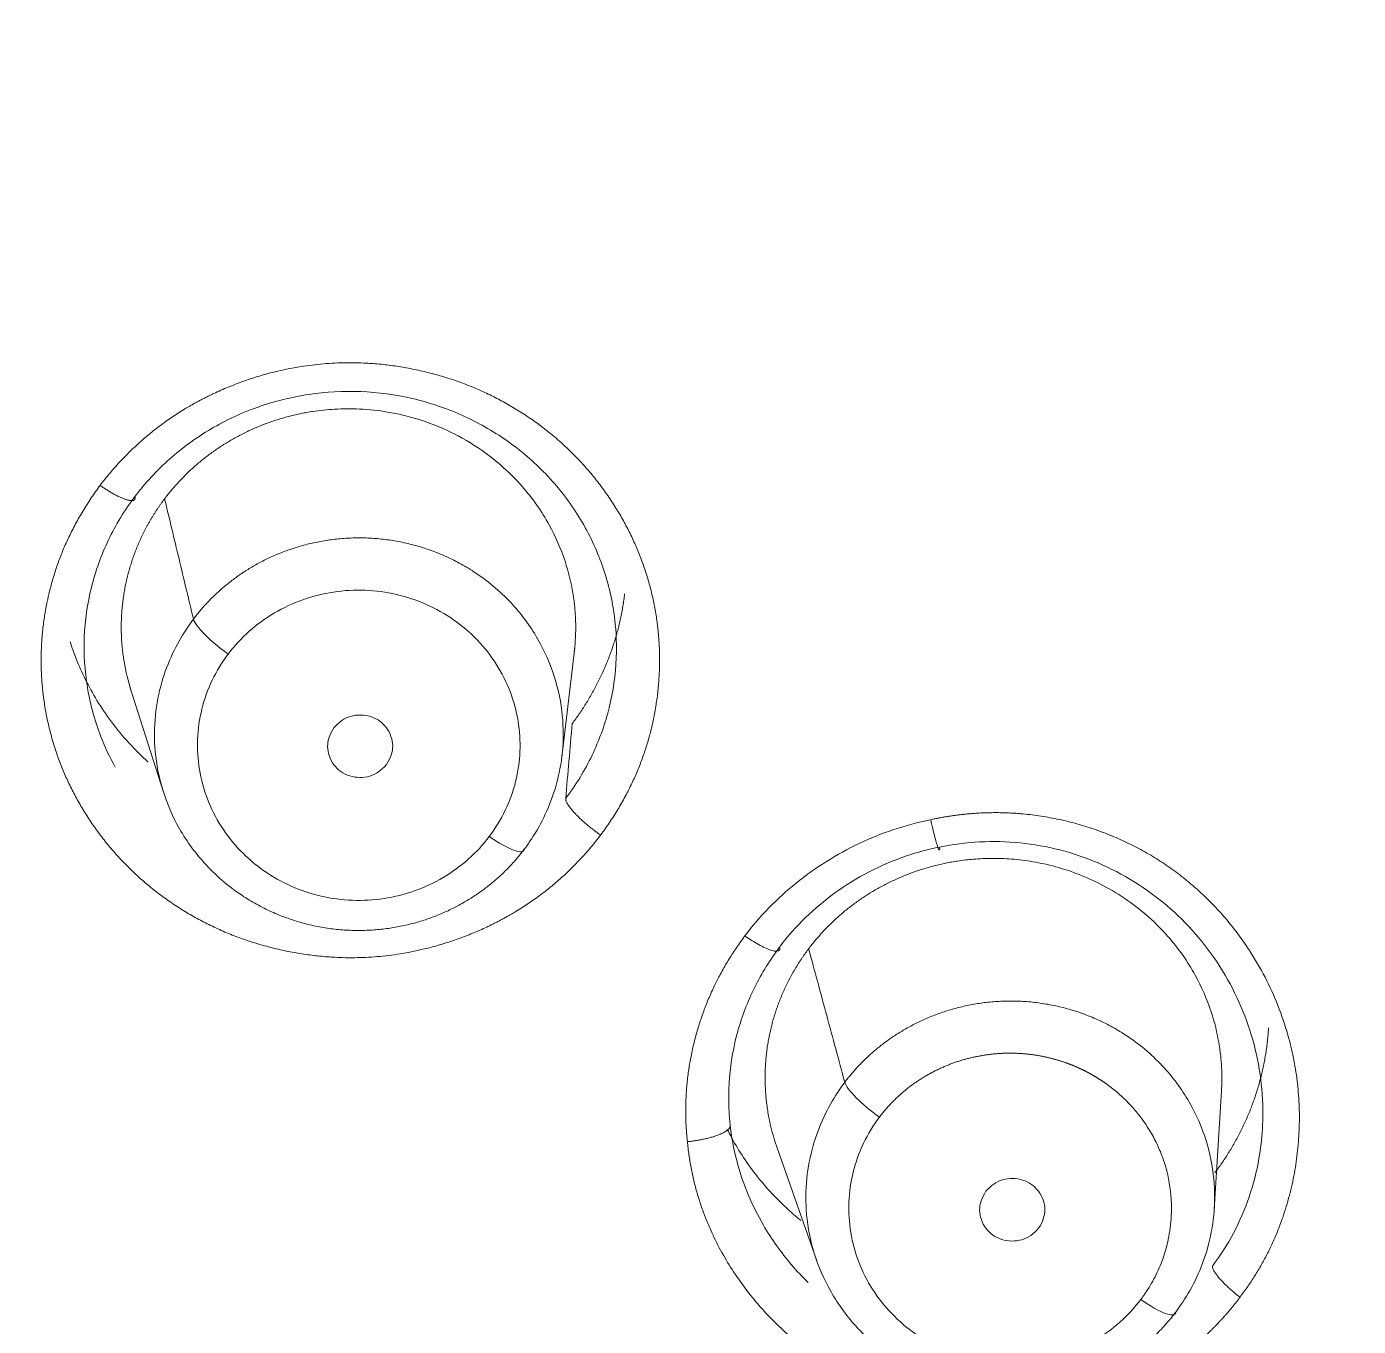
# Model space of a CAD drawing. Extents: x 6534 to 7663, y 0 to 827.
# Drawn here: x 7136.63 to 7145.88, y 504.72 to 513.74 of the extents above; entities that cross this region are included whole.
import ezdxf

# ---------------------------------------------------------------- set-up
doc = ezdxf.new("R2010")
doc.units = 0
doc.header["$LTSCALE"] = 30
doc.header["$MEASUREMENT"] = 0
doc.layers.add('1', color=7, linetype='CONTINUOUS')

msp = doc.modelspace()

# ---------------------------------------------------------------- linework, layer by layer
at = {"layer": '1', "color": 7, "linetype": 'Continuous', "lineweight": 18}
for p, q in [((7140.3511, 508.6697), (7140.4412, 509.4312)), ((7137.3499, 509.158), (7137.5837, 508.4251)), ((7144.8838, 505.5247), (7144.9338, 506.3506)), ((7141.8467, 505.9556), (7142.1216, 505.1718))]:
    msp.add_line(p, q, dxfattribs=at)
for centre, major_axis, ratio, start_param, end_param in [((7103.3945, 533.3075), (-60.5, 0), 0.961466, 2.420581, 4.712389), ((7103.3945, 533.4449), (60, 0), 0.961466, 4.72417, 7.853982), ((7103.3945, 533.4449), (-59.925, 0), 0.961466, 1.570796, 4.712389), ((7138.0334, 509.468), (0.2392, -0.181), 0.222356, 3.405773, 4.878669), ((7139.8472, 508.2009), (-0.2392, 0.181), 0.222306, 1.737798, 3.28046), ((7142.5582, 506.2522), (0.2391, -0.1812), 0.22224, 3.421365, 4.87863), ((7144.373, 504.9845), (-0.2391, 0.1812), 0.22219, 1.738152, 3.300036)]:
    msp.add_ellipse(centre, major_axis=major_axis, ratio=ratio, start_param=start_param, end_param=end_param, dxfattribs=at)
at = {"layer": '1', "color": 7, "linetype": 'Continuous', "lineweight": 13}
for centre, major_axis, start_param, end_param in [((7103.3945, 533.3075), (-59.425, 0), 1.570796, 4.70194), ((7103.3945, 533.3075), (-57.948, 0), 1.579187, 4.712389), ((7103.3945, 533.3519), (57.4031, 0), 4.721079, 7.853982)]:
    msp.add_ellipse(centre, major_axis=major_axis, ratio=0.961466, start_param=start_param, end_param=end_param, dxfattribs=at)
for points, degree, knots in [([(7137.1432, 510.5573), (7137.3994, 510.8921), (7137.7529, 511.0999), (7137.9331, 511.2059), (7138.3347, 511.3504), (7138.9609, 511.448), (7139.3829, 511.3501), (7139.8073, 511.2518), (7140.1536, 511.0072), (7140.4971, 510.7646), (7140.72, 510.4109), (7140.9407, 510.0607), (7141.0055, 509.6563), (7141.0374, 509.4573), (7141.019, 509.0513), (7140.9699, 508.8549), (7140.8736, 508.4702), (7140.6208, 508.1279)], 2, [0, 0, 0, 0.125, 0.125, 0.1875, 0.25, 0.375, 0.375, 0.5, 0.5, 0.625, 0.625, 0.75, 0.75, 0.8125, 0.875, 0.875, 1, 1, 1]), ([(7140.6208, 508.1279), (7140.3646, 507.7932), (7140.0111, 507.5853), (7139.8309, 507.4793), (7139.4292, 507.3348), (7138.8029, 507.2372), (7138.3808, 507.3351), (7137.9563, 507.4335), (7137.61, 507.6782), (7137.2666, 507.9209), (7137.0437, 508.2746), (7136.8231, 508.6248), (7136.7584, 509.0292), (7136.7265, 509.2282), (7136.7449, 509.6342), (7136.7941, 509.8305), (7136.8904, 510.2151), (7137.1432, 510.5573)], 2, [0, 0, 0, 0.125, 0.125, 0.1875, 0.25, 0.375, 0.375, 0.5, 0.5, 0.625, 0.625, 0.75, 0.75, 0.8125, 0.875, 0.875, 1, 1, 1]), ([(7138.0333, 509.3856), (7138.0764, 509.4426), (7138.1254, 509.4956), (7138.2332, 509.5913), (7138.292, 509.634), (7138.4171, 509.7077), (7138.4834, 509.7386), (7138.6211, 509.7874), (7138.6924, 509.8052), (7138.8373, 509.8273), (7138.9109, 509.8314), (7139.0575, 509.8259), (7139.1305, 509.8161), (7139.2731, 509.7832), (7139.3428, 509.76), (7139.476, 509.7009), (7139.5396, 509.6651), (7139.6583, 509.5822), (7139.7134, 509.5351), (7139.813, 509.4315), (7139.8575, 509.375), (7139.9341, 509.2548), (7139.9663, 509.191), (7140.0171, 509.0587), (7140.0357, 508.9901), (7140.0587, 508.8508), (7140.0631, 508.7801), (7140.0574, 508.6391), (7140.0473, 508.5689), (7140.0131, 508.4317), (7139.989, 508.3648), (7139.9276, 508.2366), (7139.8904, 508.1755), (7139.8473, 508.1184)], 3, [0, 0, 0, 0, 0.0625, 0.0625, 0.125, 0.125, 0.1875, 0.1875, 0.25, 0.25, 0.3125, 0.3125, 0.375, 0.375, 0.4375, 0.4375, 0.5, 0.5, 0.5625, 0.5625, 0.625, 0.625, 0.6875, 0.6875, 0.75, 0.75, 0.8125, 0.8125, 0.875, 0.875, 0.9375, 0.9375, 1, 1, 1, 1]), ([(7139.8473, 508.1184), (7139.8042, 508.0614), (7139.7552, 508.0084), (7139.6474, 507.9127), (7139.5886, 507.87), (7139.4635, 507.7963), (7139.3972, 507.7654), (7139.2595, 507.7166), (7139.1882, 507.6988), (7139.0433, 507.6767), (7138.9697, 507.6726), (7138.8231, 507.6782), (7138.7501, 507.6879), (7138.6075, 507.7208), (7138.5378, 507.744), (7138.4046, 507.8031), (7138.341, 507.8389), (7138.2223, 507.9219), (7138.1672, 507.9689), (7138.0676, 508.0725), (7138.0231, 508.129), (7137.9465, 508.2493), (7137.9143, 508.313), (7137.8635, 508.4453), (7137.8448, 508.5139), (7137.8219, 508.6532), (7137.8175, 508.724), (7137.8232, 508.8649), (7137.8333, 508.9351), (7137.8675, 509.0723), (7137.8916, 509.1392), (7137.9529, 509.2674), (7137.9902, 509.3285), (7138.0333, 509.3856)], 3, [0, 0, 0, 0, 0.0625, 0.0625, 0.125, 0.125, 0.1875, 0.1875, 0.25, 0.25, 0.3125, 0.3125, 0.375, 0.375, 0.4375, 0.4375, 0.5, 0.5, 0.5625, 0.5625, 0.625, 0.625, 0.6875, 0.6875, 0.75, 0.75, 0.8125, 0.8125, 0.875, 0.875, 0.9375, 0.9375, 1, 1, 1, 1]), ([(7140.6752, 508.9939), (7140.6474, 508.8872), (7140.6092, 508.783), (7140.5107, 508.5774), (7140.4492, 508.4765), (7140.378, 508.3823)], 3, [0, 0, 0, 0, 0.485927, 0.485927, 1, 1, 1, 1]), ([(7142.9132, 508.2351), (7142.9213, 508.2368), (7142.9374, 508.2402), (7142.9616, 508.245), (7142.9858, 508.2495), (7143.01, 508.2538), (7143.0342, 508.2577), (7143.0584, 508.2614), (7143.0826, 508.2648), (7143.1067, 508.268), (7143.1309, 508.2708), (7143.155, 508.2734), (7143.1791, 508.2757), (7143.2033, 508.2777), (7143.2274, 508.2795), (7143.2515, 508.2809), (7143.2756, 508.2821), (7143.2997, 508.283), (7143.3238, 508.2836), (7143.3478, 508.284), (7143.3719, 508.284), (7143.396, 508.2838), (7143.42, 508.2833), (7143.4441, 508.2825), (7143.4681, 508.2814), (7143.4921, 508.28), (7143.5162, 508.2784), (7143.5742, 508.2737), (7143.6661, 508.2631), (7143.7909, 508.241), (7143.9147, 508.2114), (7144.0372, 508.1743), (7144.1577, 508.1299), (7144.2751, 508.0786), (7144.3885, 508.0204), (7144.4981, 507.9553), (7144.6038, 507.8832), (7144.755, 507.7655), (7144.9402, 507.5868), (7145.1135, 507.3589), (7145.2402, 507.142), (7145.3296, 506.9454), (7145.393, 506.7576), (7145.4355, 506.5823), (7145.4616, 506.4222), (7145.4752, 506.2608), (7145.4762, 506.0991), (7145.4651, 505.9384), (7145.4423, 505.7799), (7145.4077, 505.6242), (7145.3725, 505.5083), (7145.3445, 505.4301), (7145.3283, 505.3881), (7145.3113, 505.3465), (7145.2933, 505.3054), (7145.2744, 505.2647), (7145.2546, 505.2244), (7145.2338, 505.1845), (7145.2121, 505.1451), (7145.1896, 505.1061), (7145.166, 505.0676), (7145.1416, 505.0295), (7145.1162, 504.9918), (7145.09, 504.9546), (7145.0718, 504.9302), (7145.0627, 504.918)], 3, [0, 0, 0, 0, 0.004808, 0.009602, 0.014384, 0.019154, 0.023912, 0.02866, 0.033398, 0.038126, 0.042845, 0.047557, 0.05226, 0.056957, 0.061648, 0.066333, 0.071014, 0.07569, 0.080363, 0.085032, 0.0897, 0.094366, 0.099031, 0.103696, 0.108362, 0.113029, 0.117698, 0.122369, 0.146918, 0.171464, 0.196094, 0.220898, 0.245964, 0.270767, 0.295482, 0.320205, 0.345031, 0.370057, 0.431928, 0.494712, 0.536844, 0.578841, 0.621121, 0.653054, 0.684794, 0.716518, 0.748402, 0.780162, 0.811677, 0.843107, 0.874609, 0.883533, 0.892446, 0.901353, 0.910257, 0.919161, 0.928071, 0.93699, 0.945922, 0.954871, 0.96384, 0.972834, 0.981856, 0.99091, 1, 1, 1, 1]), ([(7142.9132, 508.2351), (7142.9152, 508.2263), (7142.9229, 508.1921), (7142.9359, 508.1383), (7142.9475, 508.0946), (7142.9552, 508.0682), (7142.96, 508.0528), (7142.9643, 508.0404), (7142.9696, 508.0275), (7142.9748, 508.0205), (7142.9766, 508.0296), (7142.9762, 508.0416), (7142.976, 508.0452)], 3, [0, 0, 0, 0, 0.050555, 0.200047, 0.34954, 0.424286, 0.499032, 0.573778, 0.648524, 0.798017, 0.947509, 1, 1, 1, 1]), ([(7141.6232, 507.4277), (7141.6382, 507.4172), (7141.654, 507.4067), (7141.6859, 507.3865), (7141.7021, 507.3768), (7141.7339, 507.3592), (7141.7494, 507.3513), (7141.7786, 507.338), (7141.7922, 507.3326), (7141.8163, 507.325), (7141.8268, 507.3227), (7141.8441, 507.3212), (7141.851, 507.322), (7141.8608, 507.3264), (7141.8638, 507.33), (7141.8664, 507.3391), (7141.866, 507.3448), (7141.8643, 507.3511)], 3, [0, 0, 0, 0, 0.125, 0.125, 0.25, 0.25, 0.375, 0.375, 0.5, 0.5, 0.625, 0.625, 0.75, 0.75, 0.875, 0.875, 1, 1, 1, 1]), ([(7142.5581, 506.1698), (7142.5615, 506.1742), (7142.5682, 506.183), (7142.5784, 506.1959), (7142.5889, 506.2086), (7142.5995, 506.2212), (7142.6102, 506.2335), (7142.6211, 506.2456), (7142.6321, 506.2575), (7142.6432, 506.2692), (7142.6544, 506.2806), (7142.6658, 506.2919), (7142.6773, 506.3029), (7142.6889, 506.3138), (7142.7006, 506.3244), (7142.7124, 506.3348), (7142.7243, 506.345), (7142.7363, 506.355), (7142.7484, 506.3648), (7142.7605, 506.3743), (7142.7728, 506.3837), (7142.7851, 506.3928), (7142.7975, 506.4018), (7142.8099, 506.4105), (7142.8224, 506.419), (7142.835, 506.4273), (7142.8476, 506.4355), (7142.8603, 506.4434), (7142.873, 506.4511), (7142.8858, 506.4586), (7142.8986, 506.4659), (7142.9114, 506.473), (7142.9242, 506.4799), (7142.9371, 506.4866), (7142.95, 506.4931), (7142.963, 506.4994), (7142.9759, 506.5055), (7142.9888, 506.5115), (7143.0018, 506.5172), (7143.0148, 506.5227), (7143.0277, 506.5281), (7143.0407, 506.5333), (7143.0536, 506.5383), (7143.0666, 506.5431), (7143.0795, 506.5477), (7143.0924, 506.5522), (7143.1054, 506.5565), (7143.1182, 506.5606), (7143.1311, 506.5645), (7143.144, 506.5683), (7143.1568, 506.5719), (7143.1696, 506.5753), (7143.1823, 506.5786), (7143.195, 506.5817), (7143.2077, 506.5846), (7143.2204, 506.5874), (7143.233, 506.59), (7143.2455, 506.5925), (7143.258, 506.5948), (7143.2705, 506.597), (7143.2829, 506.599), (7143.2952, 506.6009), (7143.3075, 506.6027), (7143.3198, 506.6043), (7143.332, 506.6057), (7143.3441, 506.6071), (7143.3562, 506.6083), (7143.3682, 506.6093), (7143.3801, 506.6102), (7143.392, 506.611), (7143.4038, 506.6117), (7143.4155, 506.6123), (7143.4272, 506.6127), (7143.4388, 506.613), (7143.4503, 506.6132), (7143.4617, 506.6133), (7143.4731, 506.6133), (7143.4844, 506.6131), (7143.4956, 506.6129), (7143.5067, 506.6125), (7143.5178, 506.6121), (7143.5288, 506.6115), (7143.5397, 506.6109), (7143.5505, 506.6101), (7143.5612, 506.6093), (7143.5718, 506.6084), (7143.5824, 506.6074), (7143.5928, 506.6062), (7143.6032, 506.605), (7143.6135, 506.6038), (7143.6237, 506.6024), (7143.6338, 506.601), (7143.6439, 506.5995), (7143.6538, 506.5979), (7143.6636, 506.5962), (7143.6734, 506.5945), (7143.683, 506.5927), (7143.6926, 506.5908), (7143.7021, 506.5889), (7143.7115, 506.5869), (7143.7208, 506.5848), (7143.73, 506.5827), (7143.7391, 506.5805), (7143.7481, 506.5783), (7143.757, 506.576), (7143.7659, 506.5737), (7143.7746, 506.5713), (7143.7832, 506.5689), (7143.7918, 506.5664), (7143.8002, 506.5639), (7143.8086, 506.5614), (7143.8169, 506.5588), (7143.825, 506.5561), (7143.8331, 506.5535), (7143.8411, 506.5507), (7143.849, 506.548), (7143.8568, 506.5452), (7143.8645, 506.5424), (7143.8721, 506.5396), (7143.8797, 506.5368), (7143.8871, 506.5339), (7143.8944, 506.531), (7143.9017, 506.5281), (7143.9089, 506.5251), (7143.9159, 506.5222), (7143.9229, 506.5192), (7143.9298, 506.5162), (7143.9366, 506.5132), (7143.9433, 506.5102), (7143.9499, 506.5072), (7143.9564, 506.5041), (7143.9629, 506.5011), (7143.9692, 506.498), (7143.9755, 506.495), (7143.9816, 506.4919), (7143.9877, 506.4888), (7143.9937, 506.4858), (7143.9996, 506.4827), (7144.0055, 506.4797), (7144.0112, 506.4766), (7144.0168, 506.4735), (7144.0224, 506.4705), (7144.0279, 506.4674), (7144.0333, 506.4644), (7144.0386, 506.4614), (7144.0439, 506.4584), (7144.049, 506.4554), (7144.0541, 506.4524), (7144.0591, 506.4494), (7144.064, 506.4464), (7144.0688, 506.4435), (7144.0736, 506.4405), (7144.0782, 506.4376), (7144.0828, 506.4347), (7144.0874, 506.4318), (7144.0918, 506.4289), (7144.0961, 506.4261), (7144.1004, 506.4233), (7144.1046, 506.4205), (7144.1088, 506.4177), (7144.1128, 506.415), (7144.1168, 506.4122), (7144.1615, 506.3814), (7144.2347, 506.3227), (7144.3202, 506.2348), (7144.3778, 506.1627), (7144.428, 506.0898), (7144.4732, 506.0116), (7144.5134, 505.9226), (7144.5414, 505.8428), (7144.5599, 505.7737), (7144.5834, 505.6558), (7144.592, 505.5036), (7144.5723, 505.3522), (7144.5499, 505.2581), (7144.5314, 505.1974), (7144.5085, 505.1364), (7144.4811, 505.0754), (7144.4489, 505.0148), (7144.4202, 504.9685), (7144.3983, 504.9363), (7144.3855, 504.9184), (7144.3771, 504.9072), (7144.3732, 504.9019)], 3, [0, 0, 0, 0, 0.004832, 0.009642, 0.014431, 0.019198, 0.023943, 0.028667, 0.033368, 0.038049, 0.042707, 0.047344, 0.05196, 0.056553, 0.061125, 0.065676, 0.070204, 0.074711, 0.079197, 0.08366, 0.088102, 0.092523, 0.096921, 0.101299, 0.105654, 0.109988, 0.1143, 0.11859, 0.122859, 0.127106, 0.131331, 0.135535, 0.139717, 0.143878, 0.148017, 0.152134, 0.156229, 0.160303, 0.164355, 0.168386, 0.172394, 0.176382, 0.180347, 0.184291, 0.188213, 0.192114, 0.195993, 0.19985, 0.203685, 0.207499, 0.211291, 0.215062, 0.218811, 0.222538, 0.226244, 0.229928, 0.23359, 0.23723, 0.240849, 0.244447, 0.248022, 0.251576, 0.255108, 0.258619, 0.262108, 0.265575, 0.269021, 0.272445, 0.275847, 0.279228, 0.282587, 0.285924, 0.28924, 0.292534, 0.295806, 0.299057, 0.302286, 0.305493, 0.308679, 0.311843, 0.314985, 0.318106, 0.321205, 0.324283, 0.327338, 0.330372, 0.333385, 0.336376, 0.339345, 0.342292, 0.345218, 0.348122, 0.351004, 0.353865, 0.356704, 0.359522, 0.362317, 0.365092, 0.367844, 0.370575, 0.373284, 0.375972, 0.378637, 0.381282, 0.383904, 0.386505, 0.389084, 0.391642, 0.394177, 0.396692, 0.399184, 0.401655, 0.404104, 0.406532, 0.408938, 0.411322, 0.413684, 0.416025, 0.418345, 0.420642, 0.422918, 0.425172, 0.427405, 0.429616, 0.431805, 0.433973, 0.436119, 0.438243, 0.440346, 0.442427, 0.444486, 0.446524, 0.44854, 0.450534, 0.452507, 0.454458, 0.456387, 0.458295, 0.460181, 0.462045, 0.463888, 0.465709, 0.467508, 0.469286, 0.471042, 0.472776, 0.474489, 0.47618, 0.47785, 0.479498, 0.481124, 0.482728, 0.484311, 0.485872, 0.487412, 0.488929, 0.490426, 0.4919, 0.493353, 0.494784, 0.496194, 0.497581, 0.498948, 0.543054, 0.578533, 0.605381, 0.623592, 0.655956, 0.684566, 0.709417, 0.730505, 0.747828, 0.815777, 0.864408, 0.88261, 0.901287, 0.920436, 0.940057, 0.960147, 0.980706, 0.987795, 0.994227, 1, 1, 1, 1]), ([(7144.3732, 504.9019), (7144.33, 504.8449), (7144.281, 504.792), (7144.1731, 504.6963), (7144.1143, 504.6536), (7143.9891, 504.58), (7143.9228, 504.5491), (7143.7851, 504.5004), (7143.7137, 504.4826), (7143.5688, 504.4606), (7143.4952, 504.4564), (7143.3486, 504.462), (7143.2756, 504.4718), (7143.1329, 504.5048), (7143.0633, 504.528), (7142.93, 504.5871), (7142.8664, 504.6229), (7142.7477, 504.7058), (7142.6926, 504.7529), (7142.593, 504.8565), (7142.5485, 504.913), (7142.4718, 505.0332), (7142.4396, 505.097), (7142.3888, 505.2293), (7142.3701, 505.2979), (7142.3471, 505.4372), (7142.3427, 505.508), (7142.3483, 505.6489), (7142.3584, 505.7192), (7142.3925, 505.8564), (7142.4166, 505.9233), (7142.4778, 506.0515), (7142.515, 506.1127), (7142.5581, 506.1698)], 3, [0, 0, 0, 0, 0.0625, 0.0625, 0.125, 0.125, 0.1875, 0.1875, 0.25, 0.25, 0.3125, 0.3125, 0.375, 0.375, 0.4375, 0.4375, 0.5, 0.5, 0.5625, 0.5625, 0.625, 0.625, 0.6875, 0.6875, 0.75, 0.75, 0.8125, 0.8125, 0.875, 0.875, 0.9375, 0.9375, 1, 1, 1, 1]), ([(7145.0627, 504.918), (7145.0578, 504.9115), (7145.048, 504.8987), (7145.0331, 504.8796), (7145.0181, 504.8608), (7145.0029, 504.8423), (7144.9876, 504.824), (7144.9721, 504.8059), (7144.9565, 504.7881), (7144.9407, 504.7705), (7144.9248, 504.7532), (7144.9087, 504.7361), (7144.8926, 504.7193), (7144.8762, 504.7027), (7144.8598, 504.6864), (7144.8431, 504.6703), (7144.8264, 504.6545), (7144.8095, 504.6389), (7144.7925, 504.6236), (7144.7753, 504.6085), (7144.758, 504.5937), (7144.7405, 504.5791), (7144.7229, 504.5647), (7144.7052, 504.5507), (7144.6873, 504.5368), (7144.6693, 504.5233), (7144.6512, 504.5099), (7144.6175, 504.4858), (7144.5669, 504.4517), (7144.4979, 504.4092), (7144.4259, 504.3687), (7144.3257, 504.3173), (7144.1959, 504.2594), (7144.0536, 504.208), (7143.9278, 504.1712), (7143.8201, 504.1458), (7143.7121, 504.1263), (7143.6036, 504.1126), (7143.4947, 504.1049), (7143.3803, 504.1029), (7143.2604, 504.1074), (7143.1356, 504.1191), (7143.0113, 504.1379), (7142.8876, 504.1637), (7142.7551, 504.1989), (7142.6155, 504.245), (7142.4709, 504.3042), (7142.3319, 504.3727), (7142.1974, 504.451), (7142.0682, 504.5388), (7141.9454, 504.6362), (7141.8306, 504.7418), (7141.7229, 504.8566), (7141.6231, 504.9793), (7141.5324, 505.1092), (7141.4525, 505.2442), (7141.3997, 505.3511), (7141.3669, 505.4265), (7141.3497, 505.4686), (7141.3336, 505.5111), (7141.3185, 505.5539), (7141.3044, 505.597), (7141.2913, 505.6404), (7141.2792, 505.6841), (7141.2682, 505.7281), (7141.2581, 505.7724), (7141.2491, 505.817), (7141.2411, 505.862), (7141.2341, 505.9072), (7141.228, 505.9528), (7141.2248, 505.9833), (7141.2232, 505.9986)], 3, [0, 0, 0, 0, 0.004832, 0.009643, 0.014433, 0.019204, 0.023955, 0.028687, 0.033401, 0.038097, 0.042776, 0.047438, 0.052084, 0.056714, 0.061329, 0.065929, 0.070515, 0.075088, 0.079647, 0.084195, 0.08873, 0.093255, 0.097769, 0.102273, 0.106767, 0.111253, 0.115731, 0.120201, 0.135993, 0.152075, 0.16847, 0.185198, 0.219107, 0.252894, 0.274925, 0.296703, 0.318285, 0.339729, 0.361095, 0.382445, 0.40692, 0.431335, 0.455769, 0.480302, 0.505014, 0.535604, 0.565805, 0.595777, 0.62568, 0.656329, 0.686742, 0.717097, 0.74757, 0.779074, 0.810217, 0.841177, 0.872134, 0.881224, 0.890302, 0.899371, 0.908437, 0.917505, 0.92658, 0.935667, 0.94477, 0.953894, 0.963044, 0.972225, 0.981442, 0.990699, 1, 1, 1, 1]), ([(7145.2184, 506.087), (7145.2142, 506.0177), (7145.2061, 505.9488), (7145.1782, 505.7902), (7145.1554, 505.7011), (7145.0962, 505.5279), (7145.0599, 505.4439), (7144.9746, 505.2828), (7144.9256, 505.2059), (7144.8708, 505.1334)], 3, [0, 0, 0, 0, 0.20032, 0.20032, 0.46688, 0.46688, 0.73344, 0.73344, 1, 1, 1, 1]), ([(7142.0625, 505.0196), (7142.0223, 505.0591), (7141.9063, 505.1833), (7141.8082, 505.3214), (7141.7518, 505.4183)], 3, [0, 0, 0, 0, 0.331088, 1, 1, 1, 1]), ([(7145.0627, 504.918), (7145.0581, 504.9215), (7145.0331, 504.9411), (7145.001, 504.9682), (7144.9695, 504.9972), (7144.9492, 505.017), (7144.9308, 505.0363), (7144.9076, 505.0626), (7144.8837, 505.0945), (7144.872, 505.1197), (7144.8708, 505.1307), (7144.8708, 505.1334)], 3, [0, 0, 0, 0, 0.039631, 0.219096, 0.308828, 0.398561, 0.488293, 0.578026, 0.75749, 0.936955, 1, 1, 1, 1])]:
    msp.add_open_spline(points, degree=degree, knots=knots, dxfattribs=at)
at = {"layer": '1', "color": 7, "linetype": 'Continuous', "lineweight": 18}
for points, knots in [([(7137.3848, 510.4789), (7137.456, 510.5731), (7137.5368, 510.6604), (7137.7145, 510.8183), (7137.8115, 510.8887), (7138.018, 511.0101), (7138.1274, 511.061), (7138.3546, 511.1413), (7138.4723, 511.1706), (7138.7115, 511.2066), (7138.8329, 511.2133), (7139.0748, 511.2036), (7139.1953, 511.1874), (7139.4306, 511.1326), (7139.5455, 511.094), (7139.7653, 510.9961), (7139.8702, 510.9368), (7140.066, 510.7996), (7140.1569, 510.7217), (7140.3213, 510.5505), (7140.3947, 510.4571), (7140.5212, 510.2583), (7140.5743, 510.153), (7140.6582, 509.9344), (7140.6889, 509.8211), (7140.7269, 509.5911), (7140.7341, 509.4743), (7140.7247, 509.2416), (7140.7081, 509.1257), (7140.6784, 509.0063), (7140.6768, 509.0001), (7140.6752, 508.9939)], [0, 0, 0, 0, 0.07115, 0.07115, 0.142301, 0.142301, 0.213451, 0.213451, 0.284601, 0.284601, 0.355752, 0.355752, 0.426902, 0.426902, 0.498052, 0.498052, 0.569203, 0.569203, 0.640353, 0.640353, 0.711503, 0.711503, 0.782654, 0.782654, 0.853804, 0.853804, 0.924954, 0.924954, 0.996105, 0.996105, 1, 1, 1, 1]), ([(7137.5914, 510.464), (7137.5991, 510.474), (7137.6144, 510.494), (7137.6384, 510.5233), (7137.6631, 510.5521), (7137.6886, 510.5804), (7137.715, 510.6082), (7137.742, 510.6353), (7137.7698, 510.6619), (7137.7984, 510.6878), (7137.8277, 510.7132), (7137.8577, 510.7378), (7137.8884, 510.7618), (7137.9198, 510.7851), (7137.9519, 510.8076), (7137.9846, 510.8294), (7138.0179, 510.8505), (7138.0519, 510.8708), (7138.0864, 510.8903), (7138.1216, 510.909), (7138.1573, 510.9269), (7138.1935, 510.9439), (7138.2302, 510.96), (7138.2675, 510.9753), (7138.3052, 510.9897), (7138.3434, 511.0032), (7138.382, 511.0157), (7138.421, 511.0273), (7138.4604, 511.038), (7138.5001, 511.0476), (7138.5402, 511.0563), (7138.5806, 511.0641), (7138.6577, 511.0768), (7138.7796, 511.0895), (7138.9539, 511.0904), (7139.1489, 511.0694), (7139.3606, 511.019), (7139.583, 510.9318), (7139.8355, 510.7844), (7140.0765, 510.5688), (7140.2646, 510.3008), (7140.3756, 510.0466), (7140.4174, 509.8763), (7140.4314, 509.7874), (7140.4344, 509.7664), (7140.4371, 509.7454), (7140.4395, 509.7243), (7140.4415, 509.7033), (7140.4433, 509.6823), (7140.4448, 509.6613), (7140.4459, 509.6402), (7140.4468, 509.6192), (7140.4473, 509.5983), (7140.4475, 509.5773), (7140.4475, 509.5563), (7140.4471, 509.5354), (7140.4465, 509.5145), (7140.4455, 509.4937), (7140.4443, 509.4728), (7140.4427, 509.4521), (7140.4409, 509.4313), (7140.439, 509.4132), (7140.4377, 509.4019), (7140.4372, 509.3976)], [0, 0, 0, 0, 0.009335, 0.018691, 0.028068, 0.037465, 0.046883, 0.056321, 0.06578, 0.07526, 0.08476, 0.094281, 0.103822, 0.113384, 0.122967, 0.13257, 0.142194, 0.151838, 0.161503, 0.171188, 0.180894, 0.190621, 0.200368, 0.210135, 0.219923, 0.229732, 0.239561, 0.24941, 0.25928, 0.26917, 0.279081, 0.289012, 0.298964, 0.335663, 0.377623, 0.424839, 0.477304, 0.535011, 0.597952, 0.690224, 0.770757, 0.839549, 0.896598, 0.90192, 0.907236, 0.912547, 0.917851, 0.923149, 0.928442, 0.933728, 0.939009, 0.944283, 0.949552, 0.954815, 0.960072, 0.965323, 0.970567, 0.975807, 0.98104, 0.986267, 0.991488, 0.996703, 1, 1, 1, 1]), ([(7137.2476, 508.6003), (7137.2091, 508.6702), (7137.1754, 508.7426), (7137.1049, 508.9261), (7137.0741, 509.0394), (7137.036, 509.2695), (7137.0288, 509.3864), (7137.0382, 509.6192), (7137.0547, 509.7352), (7137.111, 509.9617), (7137.1508, 510.0722), (7137.2521, 510.2837), (7137.3136, 510.3847), (7137.3849, 510.4789)], [0, 0, 0, 0, 0.119563, 0.119563, 0.295651, 0.295651, 0.471738, 0.471738, 0.647825, 0.647825, 0.823913, 0.823913, 1, 1, 1, 1]), ([(7137.3595, 509.1278), (7137.3379, 509.1956), (7137.3196, 509.2718), (7137.3063, 509.3558), (7137.3033, 509.3768), (7137.3006, 509.3978), (7137.2983, 509.4189), (7137.2962, 509.4399), (7137.2944, 509.4609), (7137.293, 509.4819), (7137.2918, 509.503), (7137.291, 509.524), (7137.2904, 509.545), (7137.2902, 509.5659), (7137.2902, 509.5869), (7137.2906, 509.6078), (7137.2912, 509.6287), (7137.2922, 509.6496), (7137.2934, 509.6704), (7137.295, 509.6912), (7137.2968, 509.7119), (7137.299, 509.7326), (7137.3014, 509.7532), (7137.3041, 509.7738), (7137.3071, 509.7943), (7137.3104, 509.8148), (7137.314, 509.8352), (7137.3178, 509.8555), (7137.322, 509.8757), (7137.3264, 509.8959), (7137.3311, 509.916), (7137.3361, 509.936), (7137.3414, 509.9559), (7137.3469, 509.9757), (7137.3527, 509.9954), (7137.3588, 510.015), (7137.3651, 510.0345), (7137.3717, 510.0539), (7137.3786, 510.0732), (7137.3857, 510.0924), (7137.3931, 510.1115), (7137.4007, 510.1304), (7137.4086, 510.1492), (7137.4168, 510.1679), (7137.4252, 510.1865), (7137.4338, 510.205), (7137.4427, 510.2233), (7137.4518, 510.2414), (7137.4612, 510.2595), (7137.4708, 510.2774), (7137.4806, 510.2951), (7137.4907, 510.3127), (7137.501, 510.3302), (7137.5116, 510.3475), (7137.5223, 510.3646), (7137.5333, 510.3816), (7137.5445, 510.3984), (7137.5559, 510.4151), (7137.5675, 510.4316), (7137.5793, 510.4479), (7137.5874, 510.4587), (7137.5914, 510.464)], [0, 0, 0, 0, 0.151382, 0.166488, 0.181578, 0.196651, 0.211708, 0.226748, 0.241771, 0.256778, 0.271768, 0.286741, 0.301698, 0.316639, 0.331562, 0.346469, 0.361359, 0.376233, 0.39109, 0.40593, 0.420754, 0.435561, 0.450351, 0.465125, 0.479882, 0.494622, 0.509346, 0.524053, 0.538743, 0.553416, 0.568073, 0.582713, 0.597337, 0.611944, 0.626534, 0.641107, 0.655664, 0.670203, 0.684727, 0.699233, 0.713723, 0.728196, 0.742652, 0.757092, 0.771514, 0.78592, 0.80031, 0.814682, 0.829038, 0.843377, 0.857699, 0.872005, 0.886294, 0.900566, 0.914821, 0.929059, 0.943281, 0.957486, 0.971674, 0.985845, 1, 1, 1, 1]), ([(7140.0898, 508.0292), (7140.0933, 508.0337), (7140.1001, 508.0429), (7140.1101, 508.0567), (7140.12, 508.0707), (7140.1298, 508.0849), (7140.1731, 508.1495), (7140.2439, 508.2759), (7140.3195, 508.4794), (7140.3629, 508.7108), (7140.3627, 508.9649), (7140.3082, 509.233), (7140.1899, 509.5022), (7140.0017, 509.7555), (7139.8183, 509.909), (7139.6899, 509.9889), (7139.6391, 510.0177), (7139.5876, 510.0442), (7139.5354, 510.0685), (7139.4828, 510.0905), (7139.4298, 510.1102), (7139.3765, 510.1277), (7139.3231, 510.1431), (7139.2696, 510.1563), (7139.2161, 510.1674), (7139.1627, 510.1764), (7139.1095, 510.1834), (7139.0566, 510.1885), (7139.0041, 510.1916), (7138.9521, 510.1928), (7138.9005, 510.1922), (7138.8496, 510.1899), (7138.7993, 510.1858), (7138.7497, 510.1801), (7138.7009, 510.1728), (7138.6528, 510.164), (7138.6057, 510.1538), (7138.5594, 510.1421), (7138.5141, 510.1291), (7138.4698, 510.1149), (7138.4264, 510.0994), (7138.3841, 510.0828), (7138.3429, 510.0651), (7138.3027, 510.0464), (7138.2637, 510.0268), (7138.2257, 510.0062), (7138.1889, 509.9848), (7138.1532, 509.9627), (7138.1187, 509.9398), (7138.0852, 509.9163), (7138.053, 509.8921), (7138.0218, 509.8674), (7137.9919, 509.8422), (7137.963, 509.8166), (7137.9353, 509.7906), (7137.9087, 509.7642), (7137.8831, 509.7376), (7137.8587, 509.7107), (7137.8354, 509.6836), (7137.813, 509.6563), (7137.7988, 509.6379), (7137.7918, 509.6287)], [0, 0, 0, 0, 0.003927, 0.007866, 0.011819, 0.015784, 0.019761, 0.065642, 0.11591, 0.170563, 0.229597, 0.293009, 0.360795, 0.432949, 0.509466, 0.522824, 0.536063, 0.549181, 0.56218, 0.575059, 0.587818, 0.600458, 0.612977, 0.625377, 0.637656, 0.649816, 0.661857, 0.673777, 0.685578, 0.697259, 0.70882, 0.720261, 0.731582, 0.742784, 0.753866, 0.764829, 0.775671, 0.786394, 0.796998, 0.807481, 0.817845, 0.828089, 0.838214, 0.848218, 0.858104, 0.867869, 0.877515, 0.887041, 0.896448, 0.905735, 0.914902, 0.92395, 0.932879, 0.941687, 0.950376, 0.958946, 0.967396, 0.975726, 0.983937, 0.992028, 1, 1, 1, 1]), ([(7140.4231, 508.9022), (7140.4314, 508.9133), (7140.4479, 508.9355), (7140.4718, 508.9694), (7140.495, 509.004), (7140.5175, 509.039), (7140.5393, 509.0747), (7140.5603, 509.1108), (7140.5805, 509.1475), (7140.5999, 509.1847), (7140.6185, 509.2224), (7140.6363, 509.2606), (7140.6532, 509.2992), (7140.6693, 509.3383), (7140.6845, 509.3778), (7140.6989, 509.4177), (7140.7123, 509.458), (7140.7249, 509.4987), (7140.7365, 509.5398), (7140.7471, 509.5811), (7140.7569, 509.6228), (7140.7657, 509.6648), (7140.7735, 509.7071), (7140.7803, 509.7497), (7140.7847, 509.7819), (7140.7869, 509.8), (7140.7873, 509.8038)], [0, 0, 0, 0, 0.041854, 0.083808, 0.125864, 0.16802, 0.210278, 0.252637, 0.295098, 0.33766, 0.380323, 0.423089, 0.465956, 0.508924, 0.551995, 0.595168, 0.638443, 0.68182, 0.7253, 0.768881, 0.812566, 0.856353, 0.900242, 0.944235, 0.98833, 1, 1, 1, 1]), ([(7137.7918, 509.6287), (7137.7883, 509.6241), (7137.7814, 509.6148), (7137.7712, 509.6008), (7137.7613, 509.5868), (7137.7517, 509.5728), (7137.7093, 509.5095), (7137.6395, 509.3853), (7137.564, 509.1847), (7137.5196, 508.9552), (7137.518, 508.7016), (7137.5709, 508.4326), (7137.6883, 508.1612), (7137.8772, 507.9048), (7138.0623, 507.7495), (7138.1921, 507.6688), (7138.243, 507.6399), (7138.2946, 507.6134), (7138.3469, 507.5891), (7138.3996, 507.5671), (7138.4528, 507.5474), (7138.5062, 507.5298), (7138.5597, 507.5145), (7138.6134, 507.5013), (7138.667, 507.4903), (7138.7204, 507.4813), (7138.7737, 507.4743), (7138.8267, 507.4693), (7138.8792, 507.4663), (7138.9313, 507.4651), (7138.9829, 507.4658), (7139.0339, 507.4682), (7139.0843, 507.4723), (7139.1339, 507.4781), (7139.1827, 507.4854), (7139.2308, 507.4943), (7139.2779, 507.5046), (7139.3242, 507.5163), (7139.3695, 507.5294), (7139.4138, 507.5437), (7139.4571, 507.5592), (7139.4993, 507.5759), (7139.5405, 507.5936), (7139.5806, 507.6123), (7139.6196, 507.632), (7139.6575, 507.6526), (7139.6942, 507.674), (7139.7298, 507.6961), (7139.7643, 507.719), (7139.7976, 507.7425), (7139.8298, 507.7666), (7139.8608, 507.7913), (7139.8907, 507.8164), (7139.9194, 507.842), (7139.947, 507.868), (7139.9735, 507.8942), (7139.9989, 507.9208), (7140.0233, 507.9476), (7140.0465, 507.9746), (7140.0687, 508.0017), (7140.0828, 508.0201), (7140.0898, 508.0292)], [0, 0, 0, 0, 0.004015, 0.007996, 0.011942, 0.015855, 0.019734, 0.064711, 0.114332, 0.168596, 0.227502, 0.291048, 0.359233, 0.432055, 0.509512, 0.522903, 0.536174, 0.549323, 0.562352, 0.575259, 0.588045, 0.600709, 0.613253, 0.625675, 0.637976, 0.650155, 0.662214, 0.674151, 0.685967, 0.697661, 0.709235, 0.720687, 0.732017, 0.743227, 0.754315, 0.765281, 0.776127, 0.786851, 0.797453, 0.807934, 0.818294, 0.828533, 0.83865, 0.848646, 0.85852, 0.868273, 0.877905, 0.887415, 0.896804, 0.906071, 0.915217, 0.924242, 0.933145, 0.941927, 0.950587, 0.959126, 0.967544, 0.97584, 0.984015, 0.992068, 1, 1, 1, 1]), ([(7136.9352, 509.4707), (7136.9479, 509.4309), (7136.9793, 509.3426), (7137.0401, 509.2058), (7137.1211, 509.0588), (7137.2223, 508.9096), (7137.3415, 508.7661), (7137.4316, 508.677), (7137.4779, 508.6353)], [0, 0, 0, 0, 0.125573, 0.280674, 0.447521, 0.626104, 0.816411, 1, 1, 1, 1]), ([(7141.6232, 507.4277), (7141.7274, 507.5657), (7141.9633, 507.8089), (7142.4091, 508.0887), (7142.738, 508.1989), (7142.9132, 508.2351)], [0, 0, 0, 0, 0.333339, 0.666678, 1, 1, 1, 1]), ([(7141.8643, 507.3511), (7141.8661, 507.3533), (7141.9739, 507.4954), (7142.2382, 507.7528), (7142.6386, 507.9592), (7142.8982, 508.0293), (7142.976, 508.0452)], [0, 0, 0, 0, 0.006506, 0.404656, 0.82411, 1, 1, 1, 1]), ([(7142.976, 508.0452), (7143.0674, 508.0639), (7143.1604, 508.0758), (7143.3472, 508.0855), (7143.4411, 508.0832), (7143.6276, 508.0645), (7143.7201, 508.0481), (7143.9018, 508.0015), (7143.9909, 507.9711), (7144.1635, 507.8974), (7144.2471, 507.8539), (7144.4067, 507.755), (7144.4827, 507.6995), (7144.6255, 507.5777), (7144.6924, 507.5115), (7144.8156, 507.3701), (7144.8718, 507.2948), (7144.9726, 507.137), (7145.0172, 507.0544), (7145.0937, 506.8839), (7145.1256, 506.7959), (7145.1762, 506.6165), (7145.1948, 506.5251), (7145.2184, 506.341), (7145.2233, 506.2482), (7145.2207, 506.1328), (7145.2197, 506.1099), (7145.2184, 506.087)], [0, 0, 0, 0, 0.081643, 0.081643, 0.163285, 0.163285, 0.244928, 0.244928, 0.326571, 0.326571, 0.408213, 0.408213, 0.489856, 0.489856, 0.571499, 0.571499, 0.653141, 0.653141, 0.734784, 0.734784, 0.816427, 0.816427, 0.898069, 0.898069, 0.979712, 0.979712, 1, 1, 1, 1]), ([(7142.0658, 507.3385), (7142.0735, 507.3485), (7142.0889, 507.3686), (7142.113, 507.398), (7142.1378, 507.427), (7142.1634, 507.4554), (7142.1899, 507.4832), (7142.2171, 507.5105), (7142.245, 507.5372), (7142.2737, 507.5632), (7142.3031, 507.5886), (7142.3333, 507.6134), (7142.3641, 507.6375), (7142.3956, 507.6609), (7142.4278, 507.6835), (7142.4607, 507.7054), (7142.4942, 507.7266), (7142.5283, 507.747), (7142.563, 507.7665), (7142.5983, 507.7853), (7142.6342, 507.8032), (7142.6706, 507.8203), (7142.7075, 507.8365), (7142.7449, 507.8519), (7142.7828, 507.8663), (7142.8211, 507.8798), (7142.8599, 507.8924), (7142.8991, 507.9041), (7142.9387, 507.9148), (7142.9786, 507.9245), (7143.0189, 507.9332), (7143.0594, 507.941), (7143.1237, 507.9516), (7143.2161, 507.9624), (7143.3411, 507.9679), (7143.4785, 507.963), (7143.6273, 507.9448), (7143.7855, 507.91), (7143.9507, 507.8555), (7144.1195, 507.7781), (7144.3367, 507.6456), (7144.5634, 507.4428), (7144.7525, 507.1735), (7144.8641, 506.9179), (7144.9062, 506.7466), (7144.9203, 506.6572), (7144.9233, 506.6361), (7144.926, 506.615), (7144.9284, 506.5939), (7144.9305, 506.5728), (7144.9323, 506.5517), (7144.9338, 506.5306), (7144.9349, 506.5095), (7144.9358, 506.4884), (7144.9363, 506.4673), (7144.9366, 506.4462), (7144.9365, 506.4252), (7144.9362, 506.4042), (7144.9355, 506.3832), (7144.9347, 506.3652), (7144.9341, 506.3543), (7144.9338, 506.3503)], [0, 0, 0, 0, 0.00953, 0.019081, 0.028653, 0.038247, 0.047861, 0.057497, 0.067153, 0.076831, 0.08653, 0.09625, 0.105991, 0.115753, 0.125536, 0.13534, 0.145165, 0.155011, 0.164879, 0.174767, 0.184676, 0.194607, 0.204558, 0.214531, 0.224524, 0.234539, 0.244574, 0.25463, 0.264708, 0.274806, 0.284925, 0.295065, 0.305227, 0.332852, 0.363507, 0.39719, 0.433897, 0.473625, 0.516372, 0.562132, 0.610902, 0.705179, 0.787465, 0.857767, 0.91609, 0.921525, 0.926953, 0.932375, 0.937791, 0.943201, 0.948604, 0.954002, 0.959393, 0.964779, 0.970158, 0.975531, 0.980898, 0.986259, 0.991613, 0.996962, 1, 1, 1, 1]), ([(7141.5202, 506.1186), (7141.4969, 506.3351), (7141.5152, 506.5556), (7141.6031, 506.8706), (7141.6425, 506.973), (7141.7398, 507.1692), (7141.7979, 507.2631), (7141.8644, 507.351)], [0, 0, 0, 0, 0.5, 0.5, 0.75, 0.75, 1, 1, 1, 1]), ([(7141.8466, 505.956), (7141.8436, 505.9647), (7141.8159, 506.0458), (7141.7937, 506.1361), (7141.7796, 506.2254), (7141.7766, 506.2464), (7141.7739, 506.2675), (7141.7715, 506.2887), (7141.7694, 506.3098), (7141.7677, 506.3309), (7141.7662, 506.352), (7141.765, 506.3731), (7141.7642, 506.3942), (7141.7636, 506.4153), (7141.7634, 506.4364), (7141.7634, 506.4574), (7141.7638, 506.4784), (7141.7644, 506.4994), (7141.7654, 506.5204), (7141.7666, 506.5413), (7141.7682, 506.5622), (7141.77, 506.583), (7141.7722, 506.6038), (7141.7746, 506.6245), (7141.7773, 506.6452), (7141.7803, 506.6658), (7141.7836, 506.6863), (7141.7872, 506.7068), (7141.7911, 506.7272), (7141.7953, 506.7475), (7141.7997, 506.7678), (7141.8044, 506.788), (7141.8094, 506.808), (7141.8147, 506.828), (7141.8202, 506.8479), (7141.8261, 506.8677), (7141.8322, 506.8874), (7141.8385, 506.907), (7141.8452, 506.9265), (7141.852, 506.9459), (7141.8592, 506.9652), (7141.8666, 506.9843), (7141.8743, 507.0034), (7141.8822, 507.0223), (7141.8904, 507.0411), (7141.8988, 507.0597), (7141.9075, 507.0782), (7141.9164, 507.0966), (7141.9256, 507.1149), (7141.935, 507.133), (7141.9447, 507.151), (7141.9545, 507.1688), (7141.9647, 507.1865), (7141.975, 507.204), (7141.9856, 507.2214), (7141.9964, 507.2386), (7142.0074, 507.2557), (7142.0186, 507.2726), (7142.0301, 507.2893), (7142.0418, 507.3059), (7142.0536, 507.3223), (7142.0617, 507.3331), (7142.0658, 507.3385)], [0, 0, 0, 0, 0.018852, 0.176032, 0.190701, 0.205353, 0.21999, 0.23461, 0.249215, 0.263803, 0.278374, 0.29293, 0.30747, 0.321993, 0.3365, 0.350991, 0.365465, 0.379924, 0.394366, 0.408792, 0.423202, 0.437595, 0.451972, 0.466333, 0.480678, 0.495007, 0.509319, 0.523615, 0.537895, 0.552159, 0.566406, 0.580637, 0.594852, 0.609051, 0.623233, 0.637399, 0.651549, 0.665682, 0.679799, 0.6939, 0.707985, 0.722053, 0.736106, 0.750141, 0.764161, 0.778164, 0.792151, 0.806122, 0.820076, 0.834014, 0.847936, 0.861842, 0.875731, 0.889604, 0.90346, 0.917301, 0.931125, 0.944932, 0.958724, 0.972499, 0.986258, 1, 1, 1, 1]), ([(7144.6157, 504.8142), (7144.6191, 504.8187), (7144.6258, 504.8277), (7144.6357, 504.8413), (7144.6454, 504.8551), (7144.655, 504.869), (7144.698, 504.9332), (7144.7687, 505.059), (7144.8445, 505.2619), (7144.8882, 505.4929), (7144.8886, 505.7468), (7144.8346, 506.015), (7144.7166, 506.2845), (7144.5284, 506.5384), (7144.3447, 506.6921), (7144.216, 506.7721), (7144.1652, 506.8009), (7144.1137, 506.8274), (7144.0616, 506.8516), (7144.0089, 506.8736), (7143.9559, 506.8933), (7143.9026, 506.9108), (7143.8492, 506.9262), (7143.7956, 506.9394), (7143.7421, 506.9504), (7143.6887, 506.9594), (7143.6355, 506.9664), (7143.5827, 506.9714), (7143.5301, 506.9745), (7143.4781, 506.9758), (7143.4265, 506.9752), (7143.3755, 506.9728), (7143.3252, 506.9687), (7143.2756, 506.963), (7143.2267, 506.9557), (7143.1787, 506.9469), (7143.1315, 506.9366), (7143.0852, 506.925), (7143.0399, 506.912), (7142.9955, 506.8977), (7142.9522, 506.8822), (7142.9099, 506.8656), (7142.8686, 506.8479), (7142.8284, 506.8292), (7142.7893, 506.8095), (7142.7514, 506.7889), (7142.7145, 506.7676), (7142.6788, 506.7454), (7142.6442, 506.7225), (7142.6108, 506.6989), (7142.5785, 506.6748), (7142.5473, 506.6501), (7142.5173, 506.6249), (7142.4884, 506.5993), (7142.4607, 506.5733), (7142.434, 506.5469), (7142.4085, 506.5202), (7142.384, 506.4933), (7142.3607, 506.4662), (7142.3383, 506.439), (7142.3241, 506.4205), (7142.3171, 506.4114)], [0, 0, 0, 0, 0.003868, 0.007742, 0.011622, 0.015507, 0.019397, 0.06511, 0.115266, 0.16986, 0.228891, 0.292354, 0.360244, 0.432556, 0.509282, 0.522646, 0.535891, 0.549015, 0.562019, 0.574904, 0.587668, 0.600313, 0.612837, 0.625242, 0.637526, 0.649691, 0.661736, 0.673661, 0.685466, 0.697151, 0.708716, 0.720162, 0.731487, 0.742693, 0.753779, 0.764745, 0.775591, 0.786318, 0.796924, 0.807411, 0.817779, 0.828026, 0.838154, 0.848162, 0.858051, 0.867819, 0.877469, 0.886998, 0.896408, 0.905698, 0.914869, 0.92392, 0.932851, 0.941663, 0.950356, 0.958928, 0.967382, 0.975716, 0.98393, 0.992025, 1, 1, 1, 1]), ([(7144.887, 505.7813), (7144.8953, 505.7924), (7144.9119, 505.8146), (7144.9358, 505.8487), (7144.9591, 505.8833), (7144.9817, 505.9185), (7145.0035, 505.9542), (7145.0245, 505.9905), (7145.0448, 506.0274), (7145.0643, 506.0647), (7145.083, 506.1026), (7145.1008, 506.1409), (7145.1178, 506.1798), (7145.1339, 506.2191), (7145.1492, 506.2588), (7145.1636, 506.2989), (7145.1771, 506.3395), (7145.1896, 506.3805), (7145.2013, 506.4218), (7145.212, 506.4635), (7145.2217, 506.5055), (7145.2305, 506.5479), (7145.2383, 506.5905), (7145.2451, 506.6334), (7145.2509, 506.6765), (7145.2557, 506.7199), (7145.2589, 506.7573), (7145.2605, 506.7803), (7145.261, 506.7887)], [0, 0, 0, 0, 0.03784, 0.075781, 0.113823, 0.151968, 0.190214, 0.228562, 0.267012, 0.305564, 0.344219, 0.382976, 0.421837, 0.4608, 0.499866, 0.539035, 0.578307, 0.617683, 0.657163, 0.696746, 0.736434, 0.776225, 0.816121, 0.856121, 0.896225, 0.936434, 0.976748, 1, 1, 1, 1]), ([(7142.3171, 506.4114), (7142.3137, 506.4068), (7142.3069, 506.3978), (7142.297, 506.3841), (7142.2873, 506.3703), (7142.2778, 506.3566), (7142.2352, 506.2931), (7142.1651, 506.1685), (7142.0894, 505.9672), (7142.045, 505.7373), (7142.0437, 505.4837), (7142.0968, 505.215), (7142.2143, 504.9441), (7142.403, 504.6885), (7142.5877, 504.5337), (7142.7172, 504.4532), (7142.7682, 504.4244), (7142.8199, 504.3978), (7142.8722, 504.3736), (7142.925, 504.3516), (7142.9781, 504.3318), (7143.0316, 504.3143), (7143.0852, 504.299), (7143.1389, 504.2859), (7143.1925, 504.2748), (7143.246, 504.2659), (7143.2993, 504.259), (7143.3523, 504.254), (7143.4049, 504.251), (7143.4571, 504.2499), (7143.5087, 504.2505), (7143.5597, 504.253), (7143.6101, 504.2572), (7143.6597, 504.263), (7143.7086, 504.2703), (7143.7567, 504.2792), (7143.8038, 504.2896), (7143.8501, 504.3014), (7143.8954, 504.3144), (7143.9397, 504.3288), (7143.983, 504.3443), (7144.0253, 504.361), (7144.0665, 504.3788), (7144.1066, 504.3975), (7144.1456, 504.4172), (7144.1835, 504.4378), (7144.2202, 504.4592), (7144.2558, 504.4814), (7144.2903, 504.5043), (7144.3236, 504.5278), (7144.3557, 504.5519), (7144.3867, 504.5766), (7144.4166, 504.6017), (7144.4454, 504.6272), (7144.473, 504.6532), (7144.4995, 504.6794), (7144.5249, 504.706), (7144.5492, 504.7328), (7144.5724, 504.7597), (7144.5946, 504.7868), (7144.6087, 504.8051), (7144.6157, 504.8142)], [0, 0, 0, 0, 0.003921, 0.007817, 0.011689, 0.015536, 0.019358, 0.064573, 0.114371, 0.16875, 0.227711, 0.291254, 0.359377, 0.43208, 0.50936, 0.522766, 0.53605, 0.549213, 0.562254, 0.575174, 0.587972, 0.600648, 0.613202, 0.625635, 0.637946, 0.650136, 0.662203, 0.674149, 0.685973, 0.697676, 0.709256, 0.720715, 0.732052, 0.743267, 0.75436, 0.765331, 0.776181, 0.786908, 0.797514, 0.807998, 0.81836, 0.8286, 0.838718, 0.848715, 0.858589, 0.868342, 0.877972, 0.887481, 0.896868, 0.906133, 0.915276, 0.924297, 0.933196, 0.941973, 0.950628, 0.959162, 0.967573, 0.975863, 0.98403, 0.992076, 1, 1, 1, 1]), ([(7141.7518, 505.4183), (7141.7128, 505.4853), (7141.6008, 505.709), (7141.5382, 505.9502), (7141.5201, 506.1186)], [0, 0, 0, 0, 0.309194, 1, 1, 1, 1]), ([(7141.5003, 506.0841), (7141.5106, 506.0635), (7141.5457, 505.997), (7141.6134, 505.8849), (7141.7116, 505.7498), (7141.8282, 505.6162), (7141.9321, 505.5174), (7141.9967, 505.4635), (7142.0134, 505.45)], [0, 0, 0, 0, 0.084631, 0.276312, 0.479807, 0.695102, 0.922182, 1, 1, 1, 1])]:
    msp.add_open_spline(points, degree=3, knots=knots, dxfattribs=at)
at = {"layer": '1', "color": 7, "linetype": 'Continuous', "lineweight": 13}
for points, weights in [([(7137.3849, 510.4789), (7137.3999, 510.4165), (7137.2967, 510.45), (7137.1432, 510.5573)], [1.19642606064, 0.934436195336, 0.934524676325, 1.19669150361]), ([(7140.378, 508.3823), (7140.374, 508.336), (7140.4745, 508.2301), (7140.6208, 508.128)], [1.19633336205, 0.946573952953, 0.935107319653, 1.16193346215]), ([(7141.2232, 505.9986), (7141.4124, 506.0173), (7141.539, 506.0686), (7141.5202, 506.1186)], [1.19336087264, 0.93318080997, 0.935568080935, 1.20052268553])]:
    msp.add_rational_spline(points, weights, degree=3, dxfattribs=at)
for points, degree in [([(7137.7917, 509.6288), (7137.7583, 509.768), (7137.6916, 510.0464), (7137.6248, 510.3248), (7137.5914, 510.464)], 3), ([(7140.4231, 508.9022), (7140.4081, 508.7289), (7140.3931, 508.5556), (7140.378, 508.3823)], 3), ([(7141.2232, 505.9986), (7141.1827, 506.3772), (7141.3896, 507.1189), (7141.6232, 507.4277)], 2), ([(7142.3169, 506.4115), (7142.2751, 506.566), (7142.1914, 506.875), (7142.1076, 507.184), (7142.0658, 507.3385)], 3)]:
    msp.add_open_spline(points, degree=degree, dxfattribs=at)
at = {"layer": '1', "color": 7, "linetype": 'Continuous', "lineweight": 18}
for points in [[(7139.1329, 508.6175), (7139.1617, 508.6614), (7139.1914, 508.7454), (7139.1435, 508.8829), (7139.0285, 508.9641), (7138.8768, 508.9666), (7138.8021, 508.9132), (7138.7671, 508.873)], [(7138.7671, 508.873), (7138.7383, 508.8291), (7138.7087, 508.745), (7138.7566, 508.6076), (7138.8716, 508.5263), (7139.0232, 508.5239), (7139.0979, 508.5772), (7139.1329, 508.6175)], [(7143.6635, 505.3976), (7143.6924, 505.4416), (7143.722, 505.5259), (7143.674, 505.6636), (7143.5587, 505.745), (7143.4068, 505.7475), (7143.3319, 505.6941), (7143.2968, 505.6538)], [(7143.2968, 505.6538), (7143.2679, 505.6098), (7143.2383, 505.5255), (7143.2863, 505.3878), (7143.4016, 505.3064), (7143.5536, 505.3039), (7143.6284, 505.3573), (7143.6635, 505.3976)]]:
    msp.add_open_spline(points, degree=3, dxfattribs=at)

doc.saveas('drawing.dxf')
